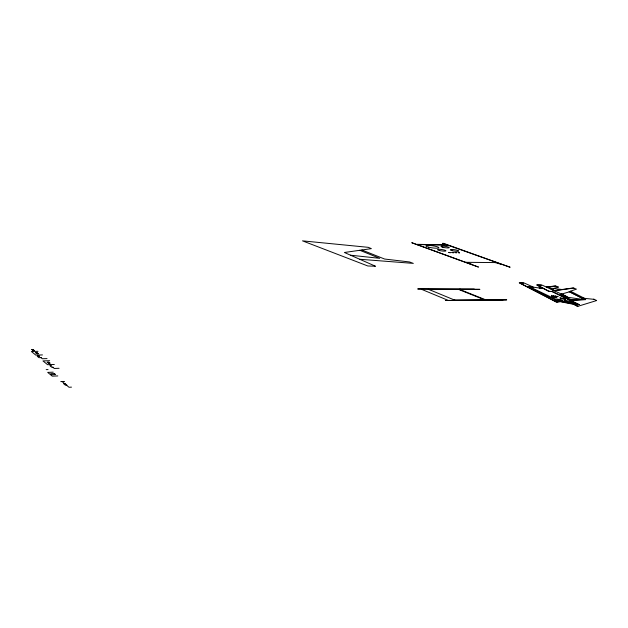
<?xml version="1.0" encoding="UTF-8"?>
<svg xmlns="http://www.w3.org/2000/svg" width="628" height="628" viewBox="0 0 628 628"><rect width="100%" height="100%" fill="white"/><g stroke="black" fill="none" stroke-linecap="round" stroke-linejoin="round"><path stroke-width="0.94" d="M560.906 294.618L561.864 294.273L542.356 285.222L536.626 284.924L548.33 291.156L552.671 291.62L579.299 304.643L575.146 304.957L577.705 306.37L596.584 300.553M570.522 291.156L576.457 289.123L573.074 287.962L554.029 290.631M558.308 287.106L553.629 288.433M459.515 252.856L457.961 252.542L459.57 252.794M454.908 252.566L456.532 252.746M454.908 252.511L456.509 252.723M453.416 252.778L451.87 252.535M451.854 252.464L453.479 252.707M448.792 252.425L450.409 252.715L448.808 252.495M561.471 294.092L569.698 291.769L585.068 299.517L572.147 300.082M559.776 301.715L557.743 302.241L556.008 301.919L519.262 282.836L524.427 283.118L533.243 287.09M555.019 295.984L556.047 296.275M556.039 296.306L555.042 296.031M554.32 290.772L573.976 288.04M539.656 287.954L541.76 287.702M546.486 287.129L556 286.038M539.146 287.883L541.564 287.593M546.274 287.035L555.238 285.968L558.339 287.035M71.49 387.138L69.009 387.256L66.497 385.184M60.743 381.636L64.566 381.471M57.8 375.929L52.25 376.148L47.704 372.388L53.223 372.176M571.59 299.956L584.385 299.407L569.054 291.682M555.984 300.969L555.56 300.765L558.575 300.655L579.299 304.643M53.247 367.254L51.834 367.301L50.044 365.849L51.457 365.802M59.071 368.291L54.283 368.463L52.595 367.097M46.189 369.633L48.05 369.562M48.207 363.188L50.193 363.117M54.322 364.468L47.61 364.703L42.971 360.927L49.643 360.708M47.069 362.262L49.055 362.199M39.595 356.194L37.248 356.264L38.96 357.662L41.322 357.583M47.022 358.596L42.304 358.745L40.687 357.434M35.388 352.795L37.342 352.74M36.487 353.682L38.441 353.627M42.461 354.922L35.851 355.126L31.4 351.507L37.97 351.311M31.879 349.592L33.402 349.553M32.954 350.471L34.477 350.424M565.498 296.966L583.553 299.525M564.391 296.424L565.349 296.306L561.534 294.383M564.596 296.526L565.907 296.392L561.762 294.304M454.452 300.019L506.733 299.862L445.362 300.474L502.8 300.262L501.905 299.909M429.16 289.587L479.902 289.359L417.699 288.951L474.289 289.045M470.121 263.972L471.094 263.98L466.596 262.316M500.806 264.231L495.296 262.583M457.294 259.576L458.267 259.584M465.623 262.308L496.246 262.59M554.642 290.544L549.437 287.985L550.034 287.993M442.638 243.334L443.556 243.35M417.031 244.331L446.9 244.865M416.764 244.567L447.591 245.108M529.906 286.635L527.292 286.588L556.942 300.718L576.928 304.604M560.898 294.658L572.281 300.16L585.751 299.642L582.462 298.127L594.229 299.36L596.6 300.498M359.742 259.262L413.31 263.391L409.535 261.962L384.587 259.034L361.885 249.999M541.352 284.994L537.223 285.018L549.037 291.282M561.173 294.846L562.916 295.058M593.397 299.234L594.206 299.36M523.713 282.969L519.709 282.945L557.067 302.186M350.495 255.204L379.697 258.328L359.82 250.282M549.437 287.985L561.997 289.508M543.353 288.542L529.216 286.627L558.575 300.655M549.147 291.376L549.783 291.471M551.266 289.288L554.241 290.607M555.56 300.765L575.507 304.682M577.87 306.409L574.447 304.823L578.592 304.509L551.572 291.392M551.745 295.427C553.197 296.078 550.489 294.901 551.674 295.56M553.676 295.764C554.987 296.361 552.255 295.262 553.543 295.874M443.666 243.389L510.124 267.245L442.748 243.374M459.853 289.108L460.693 289.445M486.394 299.705L487.281 300.058M459.72 289.445L485.413 299.713M458.628 289.453L484.306 299.729M428.335 289.249L455.324 300.38M421.435 289.273L448.321 300.443M551.447 289.414L552.098 289.736M561.683 294.022L567.579 296.918M584.503 298.331L570.522 291.219M32.978 349.561L34.061 350.44M36.919 352.748L38.018 353.635M48.623 362.215L49.761 363.133M31.73 349.474L33.111 350.589M35.82 352.787L36.911 353.666M47.5 362.254L48.639 363.172M37.774 355.071L39.172 356.202M49.565 364.632L51.017 365.818M62.109 381.573L64.59 383.614M562.79 300.694L559.784 300.2A7.638 1.413 9.4 0 1 558.418 299.705L557.625 299.164L560.576 299.705A7.748 1.444 9.3 0 1 561.785 300.129L562.79 300.694M564.242 300.255L566.158 301.338A12.293 2.261 9.5 0 0 567.759 301.887L572.932 302.806L571.009 301.699A12.364 2.3 9.4 0 0 569.337 301.134L564.242 300.255M565.349 299.391L562.123 298.889A7.567 1.389 9.4 0 1 560.671 298.371L559.823 297.821L563.01 298.339A7.654 1.413 9.3 0 1 564.297 298.787L565.349 299.391M375.34 266.17L344.403 252.487L371.376 248.633L368.244 247.33L302.508 240.854L367.827 265.982L375.309 266.225M551.847 296.392L552.679 296.958A7.505 1.374 9.3 0 0 554.045 297.444L556.981 297.931L556.133 297.397A7.575 1.397 9.3 0 0 554.995 296.973L551.847 296.392M556.989 296.306L558.002 296.644L556.989 296.306M65.037 383.598L63.577 383.661L65.477 385.231L66.945 385.16L65.037 383.598M54.377 373.55L50.617 373.691L51.865 374.728L55.633 374.578L54.377 373.55M478.363 267.026L411.89 242.761L478.363 267.026M452.199 250.674A4.231 0.691 8.3 0 0 458.699 251.059A4.231 0.691 8.3 0 0 452.639 249.528A4.231 0.691 8.3 0 0 452.199 250.674M439.357 250.486A4.255 0.707 8.2 0 0 445.919 250.87A4.255 0.707 8.2 0 0 439.867 249.332A4.255 0.707 8.2 0 0 439.357 250.486M442.811 247.267A4.192 0.683 8.3 0 0 449.263 247.652A4.192 0.683 8.3 0 0 443.297 246.145A4.192 0.683 8.3 0 0 442.811 247.267M428.72 247.196A6.586 1.075 8.2 0 0 438.894 247.801A6.586 1.075 8.2 0 0 429.56 245.438A6.586 1.075 8.2 0 0 428.72 247.196"/></g></svg>
